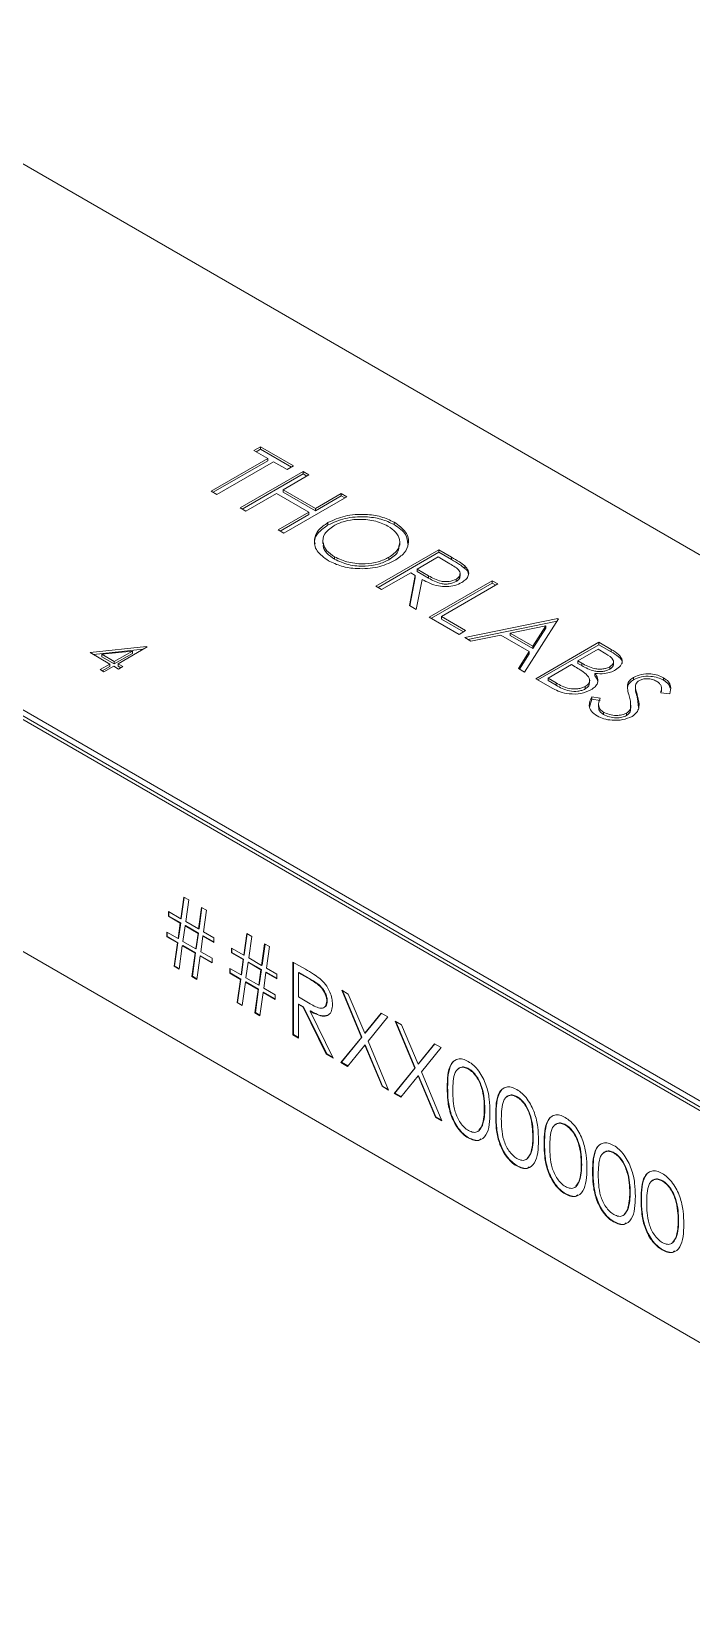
# Model space of a CAD drawing. Header units: millimetres. Extents: x 2 to 278, y 1 to 215.
# Drawn here: x 205.2 to 216.31, y 166.89 to 193.37 of the extents above; entities that cross this region are included whole.
import ezdxf

# ---------------------------------------------------------------- set-up
doc = ezdxf.new("R2010")
doc.units = ezdxf.units.MM

msp = doc.modelspace()

# ---------------------------------------------------------------- linework, layer by layer
at = {"color": 7, "linetype": 'Continuous', "lineweight": 18}
for p, q in [((201.194, 193.371), (245.777, 167.634)), ((193.204, 188.634), (237.752, 162.917)), ((237.823, 163.041), (193.239, 188.779)), ((237.823, 162.938), (193.239, 188.675)), ((208.948, 186.32), (209.057, 186.383)), ((209.179, 186.186), (208.948, 186.32)), ((208.983, 186.3), (209.057, 186.342)), ((209.057, 186.383), (209.614, 186.061)), ((209.057, 186.342), (209.057, 186.383)), ((209.057, 186.342), (209.579, 186.04)), ((208.227, 185.637), (209.179, 186.186)), ((208.263, 185.617), (209.179, 186.146)), ((209.274, 186.132), (208.323, 185.582)), ((208.717, 185.354), (209.778, 185.967)), ((209.179, 186.146), (209.179, 186.186)), ((209.506, 185.998), (209.274, 186.132)), ((209.614, 186.061), (209.506, 185.998)), ((209.778, 185.967), (209.873, 185.912)), ((209.778, 185.926), (209.778, 185.967)), ((208.752, 185.334), (209.778, 185.926)), ((209.873, 185.912), (209.438, 185.661)), ((209.778, 185.926), (209.837, 185.891)), ((208.323, 185.582), (208.227, 185.637)), ((209.329, 185.598), (208.812, 185.299)), ((209.873, 185.284), (209.329, 185.598)), ((209.438, 185.661), (209.982, 185.347)), ((209.438, 185.62), (209.438, 185.661)), ((209.438, 185.62), (209.982, 185.306)), ((210.512, 185.543), (209.451, 184.93)), ((209.982, 185.347), (210.417, 185.598)), ((209.982, 185.306), (210.417, 185.557)), ((210.417, 185.598), (210.512, 185.543)), ((210.417, 185.557), (210.417, 185.598)), ((210.417, 185.557), (210.477, 185.522)), ((208.812, 185.299), (208.717, 185.354)), ((209.356, 184.985), (209.873, 185.284)), ((209.391, 184.965), (209.873, 185.243)), ((209.873, 185.243), (209.873, 185.284)), ((209.982, 185.306), (209.982, 185.347)), ((209.451, 184.93), (209.356, 184.985)), ((210.194, 185.067), (210.194, 185.108)), ((211.307, 185.074), (211.307, 185.115)), ((210.109, 184.808), (210.109, 184.757)), ((211.001, 184.036), (212.062, 184.648)), ((211.037, 184.015), (212.062, 184.607)), ((211.403, 184.729), (211.403, 184.78)), ((212.062, 184.648), (212.274, 184.525)), ((212.062, 184.607), (212.062, 184.648)), ((212.062, 184.607), (212.274, 184.484)), ((210.306, 184.491), (210.306, 184.531)), ((211.22, 184.482), (211.22, 184.523)), ((212.048, 184.53), (211.695, 184.326)), ((212.247, 184.415), (212.048, 184.53)), ((212.274, 184.484), (212.274, 184.525)), ((212.5, 184.337), (212.5, 184.378)), ((211.586, 184.263), (211.097, 183.981)), ((211.564, 183.711), (211.663, 184.219)), ((211.571, 183.707), (211.663, 184.178)), ((211.663, 184.219), (211.586, 184.263)), ((211.663, 184.178), (211.663, 184.219)), ((211.781, 184.151), (211.681, 183.643)), ((211.695, 184.326), (211.888, 184.213)), ((211.695, 184.285), (211.695, 184.326)), ((211.695, 184.285), (211.888, 184.172)), ((211.888, 184.172), (211.888, 184.213)), ((211.899, 183.517), (212.96, 184.13)), ((211.934, 183.497), (212.96, 184.089)), ((213.055, 184.075), (212.103, 183.525)), ((212.35, 184.114), (212.35, 184.155)), ((212.417, 184.205), (212.417, 184.256)), ((212.96, 184.13), (213.055, 184.075)), ((212.96, 184.089), (212.96, 184.13)), ((212.96, 184.089), (213.019, 184.054)), ((211.097, 183.981), (211.001, 184.036)), ((211.681, 183.643), (211.564, 183.711)), ((212.402, 183.227), (211.899, 183.517)), ((212.103, 183.525), (212.511, 183.29)), ((212.103, 183.484), (212.103, 183.525)), ((212.103, 183.484), (212.475, 183.269)), ((212.511, 183.29), (212.402, 183.227)), ((212.497, 183.172), (214.061, 183.494)), ((212.549, 183.142), (214.052, 183.451)), ((213.86, 183.371), (213.263, 183.248)), ((214.075, 183.486), (213.503, 182.591)), ((213.642, 183.029), (213.86, 183.371)), ((213.642, 182.989), (213.86, 183.33)), ((213.86, 183.33), (213.86, 183.371)), ((214.061, 183.494), (214.075, 183.486)), ((214.061, 183.465), (214.061, 183.494)), ((206.188, 182.921), (207.136, 183.022)), ((207.149, 183.015), (206.659, 182.732)), ((207.136, 183.022), (207.149, 183.015)), ((207.136, 183.008), (207.136, 183.022)), ((212.601, 183.112), (212.497, 183.172)), ((213.102, 183.215), (212.601, 183.112)), ((213.583, 182.938), (213.102, 183.215)), ((213.263, 183.248), (213.642, 183.029)), ((213.263, 183.207), (213.263, 183.248)), ((213.263, 183.207), (213.642, 182.989)), ((213.642, 182.989), (213.642, 183.029)), ((213.694, 182.481), (214.755, 183.094)), ((213.729, 182.461), (214.755, 183.053)), ((214.755, 183.094), (214.961, 182.974)), ((214.755, 183.053), (214.755, 183.094)), ((214.755, 183.053), (214.961, 182.933)), ((206.523, 182.727), (206.188, 182.921)), ((206.247, 182.886), (207.081, 182.976)), ((206.903, 182.946), (206.385, 182.891)), ((206.385, 182.85), (206.385, 182.891)), ((206.385, 182.891), (206.596, 182.769)), ((206.385, 182.85), (206.596, 182.728)), ((206.596, 182.769), (206.903, 182.946)), ((206.596, 182.728), (206.903, 182.906)), ((206.596, 182.728), (206.596, 182.769)), ((206.903, 182.906), (206.903, 182.946)), ((213.4, 182.651), (213.583, 182.938)), ((213.419, 182.64), (213.583, 182.897)), ((213.583, 182.897), (213.583, 182.938)), ((214.741, 182.976), (214.401, 182.78)), ((214.401, 182.78), (214.465, 182.743)), ((214.401, 182.739), (214.401, 182.78)), ((214.87, 182.901), (214.741, 182.976)), ((214.961, 182.933), (214.961, 182.974)), ((215.001, 182.717), (215.001, 182.768)), ((206.36, 182.633), (206.523, 182.727)), ((206.423, 182.596), (206.36, 182.633)), ((206.395, 182.613), (206.523, 182.686)), ((206.587, 182.691), (206.423, 182.596)), ((206.523, 182.686), (206.523, 182.727)), ((206.668, 182.643), (206.587, 182.691)), ((206.659, 182.732), (206.741, 182.685)), ((206.659, 182.692), (206.659, 182.732)), ((206.659, 182.692), (206.705, 182.665)), ((206.741, 182.685), (206.668, 182.643)), ((213.503, 182.591), (213.4, 182.651)), ((214.292, 182.717), (213.898, 182.489)), ((213.898, 182.489), (214.033, 182.411)), ((213.898, 182.448), (213.898, 182.489)), ((214.355, 182.68), (214.292, 182.717)), ((214.401, 182.739), (214.465, 182.702)), ((214.465, 182.702), (214.465, 182.743)), ((214.687, 182.527), (214.687, 182.568)), ((214.939, 182.641), (214.939, 182.682)), ((215.336, 182.462), (215.336, 182.503)), ((215.845, 182.454), (215.845, 182.495)), ((213.981, 182.316), (213.694, 182.481)), ((213.898, 182.448), (214.033, 182.37)), ((214.033, 182.37), (214.033, 182.411)), ((214.525, 182.308), (214.525, 182.349)), ((214.599, 182.407), (214.599, 182.458)), ((215.234, 182.335), (215.234, 182.376)), ((215.369, 182.346), (215.369, 182.295)), ((215.369, 182.291), (215.369, 182.331)), ((215.948, 182.228), (215.797, 182.24)), ((215.798, 182.24), (215.799, 182.273)), ((215.807, 182.268), (215.807, 182.319)), ((214.596, 181.999), (214.633, 182.135)), ((214.633, 182.175), (214.776, 182.155)), ((214.633, 182.135), (214.633, 182.175)), ((214.633, 182.135), (214.776, 182.114)), ((214.748, 182.054), (214.748, 182.003)), ((215.286, 181.943), (215.286, 181.984)), ((215.292, 181.986), (215.292, 182.037)), ((215.406, 182.147), (215.406, 182.188)), ((215.406, 182.147), (215.421, 181.998)), ((214.832, 181.877), (214.832, 181.918)), ((215.22, 181.861), (215.22, 181.902)), ((207.717, 178.441), (207.768, 178.805)), ((207.724, 178.446), (207.774, 178.801)), ((207.768, 178.805), (207.85, 178.757)), ((203.632, 178.711), (222.043, 168.082)), ((207.509, 178.561), (207.717, 178.441)), ((207.509, 178.483), (207.509, 178.561)), ((207.516, 178.487), (207.516, 178.557)), ((207.85, 178.757), (207.799, 178.394)), ((208.016, 178.269), (208.067, 178.632)), ((208.023, 178.273), (208.073, 178.628)), ((208.067, 178.632), (208.149, 178.585)), ((208.149, 178.585), (208.098, 178.221)), ((207.516, 178.487), (207.509, 178.483)), ((207.707, 178.369), (207.509, 178.483)), ((207.714, 178.373), (207.516, 178.487)), ((207.67, 178.107), (207.707, 178.369)), ((207.677, 178.111), (207.714, 178.373)), ((207.714, 178.373), (207.707, 178.369)), ((207.724, 178.446), (207.717, 178.441)), ((207.789, 178.321), (207.752, 178.06)), ((207.796, 178.326), (207.789, 178.321)), ((208.006, 178.196), (207.789, 178.321)), ((208.013, 178.2), (207.796, 178.326)), ((207.799, 178.394), (208.016, 178.269)), ((208.023, 178.273), (208.016, 178.269)), ((207.482, 178.216), (207.67, 178.107)), ((207.482, 178.137), (207.482, 178.216)), ((207.489, 178.141), (207.482, 178.137)), ((207.66, 178.035), (207.482, 178.137)), ((207.489, 178.141), (207.489, 178.212)), ((207.667, 178.039), (207.489, 178.141)), ((207.605, 177.643), (207.66, 178.035)), ((207.612, 177.647), (207.667, 178.039)), ((207.667, 178.039), (207.66, 178.035)), ((207.677, 178.111), (207.67, 178.107)), ((207.742, 177.987), (207.687, 177.595)), ((207.749, 177.991), (207.742, 177.987)), ((207.959, 177.862), (207.742, 177.987)), ((207.966, 177.866), (207.749, 177.991)), ((207.752, 178.06), (207.969, 177.935)), ((207.969, 177.935), (208.006, 178.196)), ((207.976, 177.939), (208.013, 178.2)), ((208.013, 178.2), (208.006, 178.196)), ((208.088, 178.149), (208.051, 177.887)), ((208.095, 178.153), (208.088, 178.149)), ((208.271, 178.043), (208.088, 178.149)), ((208.271, 178.051), (208.095, 178.153)), ((208.098, 178.221), (208.271, 178.122)), ((208.271, 178.122), (208.271, 178.043)), ((208.777, 177.829), (208.828, 178.192)), ((208.785, 177.833), (208.834, 178.189)), ((208.828, 178.192), (208.91, 178.145)), ((208.91, 178.145), (208.859, 177.782)), ((209.077, 177.656), (209.128, 178.02)), ((209.084, 177.661), (209.134, 178.016)), ((209.128, 178.02), (209.21, 177.972)), ((207.904, 177.47), (207.959, 177.862)), ((207.911, 177.474), (207.966, 177.866)), ((207.966, 177.866), (207.959, 177.862)), ((207.976, 177.939), (207.969, 177.935)), ((208.041, 177.815), (207.986, 177.422)), ((208.048, 177.819), (208.041, 177.815)), ((208.244, 177.698), (208.041, 177.815)), ((208.244, 177.706), (208.048, 177.819)), ((208.051, 177.887), (208.244, 177.776)), ((208.244, 177.776), (208.244, 177.698)), ((208.57, 177.949), (208.777, 177.829)), ((208.57, 177.87), (208.57, 177.949)), ((208.577, 177.874), (208.57, 177.87)), ((208.767, 177.757), (208.57, 177.87)), ((208.577, 177.874), (208.577, 177.945)), ((208.774, 177.761), (208.577, 177.874)), ((208.73, 177.495), (208.767, 177.757)), ((208.738, 177.499), (208.774, 177.761)), ((208.774, 177.761), (208.767, 177.757)), ((208.785, 177.833), (208.777, 177.829)), ((208.859, 177.782), (209.077, 177.656)), ((209.21, 177.972), (209.159, 177.609)), ((207.612, 177.647), (207.605, 177.643)), ((207.687, 177.595), (207.605, 177.643)), ((207.688, 177.603), (207.612, 177.647)), ((207.911, 177.474), (207.904, 177.47)), ((207.986, 177.422), (207.904, 177.47)), ((207.987, 177.43), (207.911, 177.474)), ((208.543, 177.603), (208.73, 177.495)), ((208.543, 177.525), (208.543, 177.603)), ((208.55, 177.529), (208.543, 177.525)), ((208.72, 177.422), (208.543, 177.525)), ((208.55, 177.529), (208.55, 177.599)), ((208.727, 177.427), (208.55, 177.529)), ((208.738, 177.499), (208.73, 177.495)), ((208.849, 177.709), (208.813, 177.448)), ((208.856, 177.713), (208.849, 177.709)), ((209.066, 177.584), (208.849, 177.709)), ((209.073, 177.588), (208.856, 177.713)), ((209.03, 177.322), (209.066, 177.584)), ((209.037, 177.326), (209.073, 177.588)), ((209.073, 177.588), (209.066, 177.584)), ((209.084, 177.661), (209.077, 177.656)), ((209.148, 177.536), (209.112, 177.275)), ((209.155, 177.541), (209.148, 177.536)), ((209.332, 177.431), (209.148, 177.536)), ((209.332, 177.439), (209.155, 177.541)), ((209.159, 177.609), (209.332, 177.509)), ((209.332, 177.509), (209.332, 177.431)), ((209.604, 177.713), (209.816, 177.591)), ((209.604, 176.489), (209.604, 177.713)), ((209.611, 176.493), (209.611, 177.709)), ((209.706, 177.537), (209.699, 177.533)), ((209.699, 177.533), (209.699, 177.125)), ((209.898, 177.418), (209.699, 177.533)), ((209.905, 177.422), (209.706, 177.537)), ((208.665, 177.03), (208.72, 177.422)), ((208.672, 177.034), (208.727, 177.427)), ((208.727, 177.427), (208.72, 177.422)), ((208.803, 177.375), (208.747, 176.983)), ((208.81, 177.379), (208.803, 177.375)), ((209.019, 177.25), (208.803, 177.375)), ((209.027, 177.254), (208.81, 177.379)), ((208.813, 177.448), (209.03, 177.322)), ((208.964, 176.858), (209.019, 177.25)), ((208.971, 176.862), (209.027, 177.254)), ((209.027, 177.254), (209.019, 177.25)), ((209.037, 177.326), (209.03, 177.322)), ((209.102, 177.202), (209.047, 176.81)), ((209.109, 177.206), (209.102, 177.202)), ((209.304, 177.085), (209.102, 177.202)), ((209.304, 177.093), (209.109, 177.206)), ((209.112, 177.275), (209.304, 177.164)), ((209.905, 177.422), (209.898, 177.418)), ((210.426, 177.238), (210.536, 177.175)), ((210.759, 176.446), (210.426, 177.238)), ((210.766, 176.45), (210.438, 177.232)), ((208.672, 177.034), (208.665, 177.03)), ((208.747, 176.983), (208.665, 177.03)), ((208.749, 176.99), (208.672, 177.034)), ((209.304, 177.164), (209.304, 177.085)), ((209.699, 177.125), (209.893, 177.011)), ((209.706, 177.003), (209.699, 176.999)), ((209.699, 176.999), (209.699, 176.434)), ((209.776, 176.954), (209.699, 176.999)), ((209.783, 176.958), (209.706, 177.003)), ((209.783, 176.958), (209.776, 176.954)), ((210.166, 176.164), (209.776, 176.954)), ((210.173, 176.168), (209.783, 176.958)), ((210.182, 177.06), (210.175, 177.056)), ((210.536, 177.175), (210.814, 176.514)), ((208.971, 176.862), (208.964, 176.858)), ((209.047, 176.81), (208.964, 176.858)), ((209.048, 176.818), (208.971, 176.862)), ((209.901, 176.89), (209.894, 176.886)), ((209.894, 176.886), (210.283, 176.096)), ((210.814, 176.514), (211.091, 176.854)), ((210.821, 176.518), (211.094, 176.853)), ((211.201, 176.791), (210.869, 176.383)), ((211.091, 176.854), (211.201, 176.791)), ((211.324, 176.72), (211.434, 176.657)), ((211.656, 175.928), (211.324, 176.72)), ((211.664, 175.932), (211.335, 176.714)), ((211.434, 176.657), (211.711, 175.996)), ((209.611, 176.493), (209.604, 176.489)), ((209.699, 176.434), (209.604, 176.489)), ((209.699, 176.442), (209.611, 176.493)), ((210.413, 176.022), (210.759, 176.446)), ((210.42, 176.026), (210.766, 176.45)), ((210.766, 176.45), (210.759, 176.446)), ((210.821, 176.518), (210.814, 176.514)), ((210.173, 176.168), (210.166, 176.164)), ((210.283, 176.096), (210.166, 176.164)), ((210.278, 176.108), (210.173, 176.168)), ((210.814, 176.315), (210.522, 175.958)), ((210.821, 176.32), (210.814, 176.315)), ((211.105, 175.622), (210.814, 176.315)), ((211.112, 175.626), (210.821, 176.32)), ((210.869, 176.383), (211.215, 175.558)), ((211.711, 175.996), (211.989, 176.336)), ((211.718, 176), (211.991, 176.335)), ((212.099, 176.273), (211.766, 175.865)), ((211.989, 176.336), (212.099, 176.273)), ((210.42, 176.026), (210.413, 176.022)), ((210.522, 175.958), (210.413, 176.022)), ((210.527, 175.964), (210.42, 176.026)), ((211.31, 175.503), (211.656, 175.928)), ((211.317, 175.507), (211.664, 175.932)), ((211.664, 175.932), (211.656, 175.928)), ((211.718, 176), (211.711, 175.996)), ((211.766, 175.865), (212.112, 175.04)), ((212.566, 175.917), (212.559, 175.913)), ((211.112, 175.626), (211.105, 175.622)), ((211.215, 175.558), (211.105, 175.622)), ((211.21, 175.569), (211.112, 175.626)), ((211.711, 175.797), (211.42, 175.44)), ((211.718, 175.801), (211.711, 175.797)), ((212.003, 175.104), (211.711, 175.797)), ((212.01, 175.108), (211.718, 175.801)), ((212.208, 175.605), (212.201, 175.601)), ((211.317, 175.507), (211.31, 175.503)), ((211.42, 175.44), (211.31, 175.503)), ((211.424, 175.446), (211.317, 175.507)), ((213.382, 175.446), (213.374, 175.442)), ((212.01, 175.108), (212.003, 175.104)), ((212.112, 175.04), (212.003, 175.104)), ((212.108, 175.051), (212.01, 175.108)), ((212.833, 175.245), (212.826, 175.241)), ((213.024, 175.134), (213.017, 175.13)), ((212.736, 174.883), (212.793, 174.96)), ((212.793, 174.96), (212.786, 174.956)), ((214.197, 174.975), (214.19, 174.971)), ((212.562, 174.757), (212.555, 174.753)), ((213.649, 174.774), (213.642, 174.77)), ((213.84, 174.663), (213.833, 174.659)), ((213.378, 174.286), (213.371, 174.282)), ((213.552, 174.412), (213.609, 174.489)), ((213.609, 174.489), (213.602, 174.485)), ((214.465, 174.303), (214.458, 174.299)), ((215.013, 174.504), (215.006, 174.5)), ((214.368, 173.941), (214.425, 174.018)), ((214.425, 174.018), (214.418, 174.014)), ((214.656, 174.192), (214.648, 174.188)), ((215.829, 174.033), (215.822, 174.029)), ((214.194, 173.815), (214.187, 173.811)), ((215.281, 173.832), (215.274, 173.828)), ((215.183, 173.47), (215.241, 173.547)), ((215.241, 173.547), (215.234, 173.543)), ((215.471, 173.721), (215.464, 173.717)), ((215.01, 173.344), (215.003, 173.34)), ((216.097, 173.361), (216.09, 173.357)), ((215.999, 172.999), (216.057, 173.076)), ((216.057, 173.076), (216.05, 173.072)), ((215.826, 172.873), (215.819, 172.869))]:
    msp.add_line(p, q, dxfattribs=at)
for points, knots in [([(210.194, 185.108), (210.286, 185.15), (210.469, 185.233), (210.801, 185.257), (211.095, 185.215), (211.237, 185.148), (211.307, 185.115)], [0, 0, 0, 0, 0.279731, 0.559327, 0.77968, 1, 1, 1, 1]), ([(210.194, 185.067), (210.286, 185.109), (210.469, 185.192), (210.801, 185.216), (211.095, 185.174), (211.237, 185.108), (211.307, 185.074)], [0, 0, 0, 0, 0.279731, 0.559327, 0.77968, 1, 1, 1, 1]), ([(211.203, 185.049), (211.128, 185.083), (210.976, 185.15), (210.705, 185.171), (210.463, 185.137), (210.348, 185.081), (210.29, 185.054)], [0, 0, 0, 0, 0.279627, 0.55935, 0.77963, 1, 1, 1, 1]), ([(210.201, 184.466), (210.128, 184.519), (209.982, 184.624), (209.949, 184.817), (210.018, 184.987), (210.136, 185.068), (210.194, 185.108)], [0, 0, 0, 0, 0.279663, 0.559354, 0.779636, 1, 1, 1, 1]), ([(209.976, 184.751), (209.973, 184.763), (209.955, 184.828), (210.024, 184.946), (210.138, 185.027), (210.194, 185.067)], [0, 0, 0, 0, 0.108942, 0.554389, 1, 1, 1, 1]), ([(210.29, 185.054), (210.231, 185.01), (210.114, 184.924), (210.098, 184.767), (210.161, 184.63), (210.258, 184.564), (210.306, 184.531)], [0, 0, 0, 0, 0.279416, 0.559077, 0.779478, 1, 1, 1, 1]), ([(211.22, 184.523), (211.279, 184.566), (211.397, 184.653), (211.414, 184.812), (211.346, 184.949), (211.251, 185.016), (211.203, 185.049)], [0, 0, 0, 0, 0.279468, 0.55887, 0.779516, 1, 1, 1, 1]), ([(211.307, 185.115), (211.382, 185.062), (211.531, 184.956), (211.566, 184.762), (211.494, 184.59), (211.374, 184.508), (211.315, 184.468)], [0, 0, 0, 0, 0.279767, 0.559358, 0.779571, 1, 1, 1, 1]), ([(211.307, 185.074), (211.385, 185.021), (211.525, 184.926), (211.533, 184.802), (211.537, 184.747)], [0, 0, 0, 0, 0.554805, 1, 1, 1, 1]), ([(210.121, 184.761), (210.118, 184.746), (210.104, 184.689), (210.165, 184.589), (210.259, 184.523), (210.306, 184.491)], [0, 0, 0, 0, 0.153197, 0.576483, 1, 1, 1, 1]), ([(211.22, 184.482), (211.282, 184.525), (211.389, 184.6), (211.389, 184.695), (211.39, 184.735)], [0, 0, 0, 0, 0.5840926, 1, 1, 1, 1]), ([(211.315, 184.468), (211.223, 184.425), (211.04, 184.341), (210.706, 184.323), (210.411, 184.364), (210.271, 184.432), (210.201, 184.466)], [0, 0, 0, 0, 0.27963, 0.559343, 0.779597, 1, 1, 1, 1]), ([(210.306, 184.531), (210.381, 184.497), (210.531, 184.428), (210.803, 184.405), (211.046, 184.439), (211.162, 184.495), (211.22, 184.523)], [0, 0, 0, 0, 0.27983, 0.559389, 0.779654, 1, 1, 1, 1]), ([(210.306, 184.491), (210.381, 184.456), (210.531, 184.387), (210.803, 184.364), (211.046, 184.398), (211.162, 184.454), (211.22, 184.482)], [0, 0, 0, 0, 0.27983, 0.559389, 0.779654, 1, 1, 1, 1]), ([(212.35, 184.155), (212.364, 184.164), (212.393, 184.183), (212.414, 184.22), (212.42, 184.258), (212.403, 184.308), (212.338, 184.361), (212.278, 184.397), (212.247, 184.415)], [0, 0, 0, 0, 0.125015, 0.250032, 0.375077, 0.50011, 0.7495, 1, 1, 1, 1]), ([(212.274, 184.525), (212.32, 184.499), (212.4, 184.453), (212.47, 184.401), (212.5, 184.378)], [0, 0, 0, 0, 0.56024, 1, 1, 1, 1]), ([(212.274, 184.484), (212.32, 184.459), (212.4, 184.412), (212.47, 184.36), (212.5, 184.337)], [0, 0, 0, 0, 0.56024, 1, 1, 1, 1]), ([(212.5, 184.378), (212.522, 184.353), (212.567, 184.302), (212.565, 184.22), (212.522, 184.15), (212.47, 184.116), (212.445, 184.099)], [0, 0, 0, 0, 0.279797, 0.5595, 0.779626, 1, 1, 1, 1]), ([(212.5, 184.337), (212.525, 184.312), (212.562, 184.273), (212.557, 184.23), (212.556, 184.216)], [0, 0, 0, 0, 0.663336, 1, 1, 1, 1]), ([(212.445, 184.099), (212.408, 184.082), (212.336, 184.046), (212.194, 184.025), (212.043, 184.038), (211.903, 184.085), (211.822, 184.129), (211.781, 184.151)], [0, 0, 0, 0, 0.1866195, 0.372978, 0.55941, 0.7793563, 1, 1, 1, 1]), ([(211.888, 184.213), (211.92, 184.195), (211.984, 184.159), (212.079, 184.123), (212.167, 184.112), (212.258, 184.116), (212.313, 184.139), (212.35, 184.155)], [0, 0, 0, 0, 0.2511389, 0.5011303, 0.6264735, 0.7518561, 1, 1, 1, 1]), ([(211.888, 184.172), (211.92, 184.154), (211.984, 184.119), (212.079, 184.082), (212.167, 184.071), (212.258, 184.075), (212.313, 184.098), (212.35, 184.114)], [0, 0, 0, 0, 0.2511389, 0.5011303, 0.6264735, 0.7518561, 1, 1, 1, 1]), ([(212.35, 184.114), (212.364, 184.123), (212.393, 184.143), (212.414, 184.177), (212.415, 184.2), (212.416, 184.21)], [0, 0, 0, 0, 0.356833, 0.713672, 1, 1, 1, 1]), ([(214.939, 182.682), (214.962, 182.699), (214.996, 182.724), (215.003, 182.767), (214.985, 182.829), (214.921, 182.869), (214.87, 182.901)], [0, 0, 0, 0, 0.249284, 0.374925, 0.500645, 1, 1, 1, 1]), ([(214.961, 182.974), (215.006, 182.947), (215.094, 182.894), (215.16, 182.794), (215.13, 182.696), (215.067, 182.651), (215.036, 182.628)], [0, 0, 0, 0, 0.281317, 0.559922, 0.779935, 1, 1, 1, 1]), ([(214.961, 182.933), (215.004, 182.907), (215.089, 182.854), (215.157, 182.778), (215.144, 182.74), (215.143, 182.737)], [0, 0, 0, 0, 0.486765, 0.968835, 1, 1, 1, 1]), ([(214.541, 182.559), (214.509, 182.582), (214.451, 182.625), (214.385, 182.663), (214.355, 182.68)], [0, 0, 0, 0, 0.559734, 1, 1, 1, 1]), ([(214.465, 182.743), (214.498, 182.724), (214.563, 182.688), (214.661, 182.651), (214.751, 182.64), (214.82, 182.643), (214.886, 182.656), (214.921, 182.673), (214.939, 182.682)], [0, 0, 0, 0, 0.250521, 0.499945, 0.625012, 0.75007, 0.87507, 1, 1, 1, 1]), ([(214.465, 182.702), (214.498, 182.683), (214.563, 182.647), (214.661, 182.61), (214.751, 182.599), (214.82, 182.602), (214.886, 182.615), (214.921, 182.632), (214.939, 182.641)], [0, 0, 0, 0, 0.250521, 0.499945, 0.625012, 0.75007, 0.87507, 1, 1, 1, 1]), ([(214.525, 182.349), (214.548, 182.366), (214.594, 182.399), (214.608, 182.479), (214.567, 182.528), (214.541, 182.559)], [0, 0, 0, 0, 0.279944, 0.560429, 1, 1, 1, 1]), ([(214.687, 182.568), (214.706, 182.543), (214.744, 182.491), (214.74, 182.411), (214.695, 182.344), (214.645, 182.311), (214.62, 182.294)], [0, 0, 0, 0, 0.280382, 0.559606, 0.779765, 1, 1, 1, 1]), ([(215.036, 182.628), (215.009, 182.614), (214.955, 182.588), (214.835, 182.559), (214.743, 182.565), (214.687, 182.568)], [0, 0, 0, 0, 0.2808667, 0.5615271, 1, 1, 1, 1]), ([(214.687, 182.527), (214.709, 182.502), (214.739, 182.465), (214.734, 182.424), (214.732, 182.412)], [0, 0, 0, 0, 0.693257, 1, 1, 1, 1]), ([(214.939, 182.641), (214.962, 182.658), (214.997, 182.682), (214.999, 182.713), (215, 182.722)], [0, 0, 0, 0, 0.692623, 1, 1, 1, 1]), ([(215.234, 182.376), (215.243, 182.402), (215.259, 182.45), (215.313, 182.487), (215.336, 182.503)], [0, 0, 0, 0, 0.55984, 1, 1, 1, 1]), ([(215.336, 182.503), (215.379, 182.522), (215.463, 182.56), (215.617, 182.566), (215.749, 182.542), (215.813, 182.511), (215.845, 182.495)], [0, 0, 0, 0, 0.279553, 0.558798, 0.779378, 1, 1, 1, 1]), ([(215.336, 182.462), (215.379, 182.481), (215.463, 182.52), (215.617, 182.525), (215.749, 182.501), (215.813, 182.47), (215.845, 182.454)], [0, 0, 0, 0, 0.279553, 0.558798, 0.779378, 1, 1, 1, 1]), ([(215.845, 182.495), (215.875, 182.475), (215.934, 182.433), (215.974, 182.338), (215.958, 182.27), (215.948, 182.228)], [0, 0, 0, 0, 0.27975, 0.559501, 1, 1, 1, 1]), ([(214.62, 182.294), (214.567, 182.27), (214.459, 182.222), (214.263, 182.219), (214.099, 182.255), (214.02, 182.295), (213.981, 182.316)], [0, 0, 0, 0, 0.2791411, 0.5586537, 0.779059, 1, 1, 1, 1]), ([(214.033, 182.411), (214.067, 182.392), (214.135, 182.354), (214.257, 182.308), (214.38, 182.305), (214.471, 182.322), (214.507, 182.34), (214.525, 182.349)], [0, 0, 0, 0, 0.2510247, 0.5008047, 0.7494609, 0.8747613, 1, 1, 1, 1]), ([(214.033, 182.37), (214.067, 182.351), (214.135, 182.313), (214.257, 182.268), (214.38, 182.264), (214.471, 182.282), (214.507, 182.299), (214.525, 182.308)], [0, 0, 0, 0, 0.2510247, 0.5008047, 0.7494609, 0.8747613, 1, 1, 1, 1]), ([(214.525, 182.308), (214.549, 182.325), (214.592, 182.355), (214.594, 182.395), (214.595, 182.412)], [0, 0, 0, 0, 0.5513334, 1, 1, 1, 1]), ([(215.234, 182.335), (215.243, 182.362), (215.259, 182.409), (215.313, 182.446), (215.336, 182.462)], [0, 0, 0, 0, 0.55984, 1, 1, 1, 1]), ([(215.264, 182.192), (215.254, 182.226), (215.236, 182.287), (215.235, 182.349), (215.234, 182.376)], [0, 0, 0, 0, 0.560413, 1, 1, 1, 1]), ([(215.436, 182.451), (215.423, 182.442), (215.395, 182.423), (215.37, 182.382), (215.369, 182.35), (215.369, 182.331)], [0, 0, 0, 0, 0.279946, 0.559774, 1, 1, 1, 1]), ([(215.369, 182.331), (215.375, 182.305), (215.385, 182.257), (215.4, 182.209), (215.406, 182.188)], [0, 0, 0, 0, 0.559906, 1, 1, 1, 1]), ([(215.369, 182.291), (215.375, 182.264), (215.385, 182.216), (215.4, 182.168), (215.406, 182.147)], [0, 0, 0, 0, 0.559906, 1, 1, 1, 1]), ([(215.726, 182.439), (215.703, 182.45), (215.656, 182.473), (215.572, 182.484), (215.492, 182.477), (215.455, 182.46), (215.436, 182.451)], [0, 0, 0, 0, 0.2802743, 0.5599314, 0.7799201, 1, 1, 1, 1]), ([(215.797, 182.24), (215.806, 182.28), (215.817, 182.335), (215.779, 182.403), (215.743, 182.427), (215.726, 182.439)], [0, 0, 0, 0, 0.5598185, 0.7798479, 1, 1, 1, 1]), ([(215.845, 182.454), (215.876, 182.434), (215.933, 182.394), (215.949, 182.344), (215.957, 182.32)], [0, 0, 0, 0, 0.523867, 1, 1, 1, 1]), ([(214.724, 181.855), (214.688, 181.88), (214.618, 181.93), (214.577, 182.046), (214.611, 182.126), (214.633, 182.175)], [0, 0, 0, 0, 0.27988, 0.559666, 1, 1, 1, 1]), ([(214.776, 182.155), (214.759, 182.109), (214.736, 182.044), (214.772, 181.961), (214.812, 181.933), (214.832, 181.918)], [0, 0, 0, 0, 0.559321, 0.779782, 1, 1, 1, 1]), ([(214.758, 182.008), (214.755, 181.997), (214.747, 181.968), (214.773, 181.92), (214.813, 181.892), (214.832, 181.877)], [0, 0, 0, 0, 0.228979, 0.614702, 1, 1, 1, 1]), ([(215.22, 181.902), (215.238, 181.916), (215.272, 181.94), (215.282, 181.971), (215.286, 181.984)], [0, 0, 0, 0, 0.55899, 1, 1, 1, 1]), ([(215.286, 181.984), (215.288, 182.023), (215.292, 182.093), (215.273, 182.162), (215.264, 182.192)], [0, 0, 0, 0, 0.559496, 1, 1, 1, 1]), ([(215.406, 182.188), (215.423, 182.121), (215.447, 182.028), (215.398, 181.909), (215.342, 181.867), (215.314, 181.846)], [0, 0, 0, 0, 0.560115, 0.780284, 1, 1, 1, 1]), ([(215.314, 181.846), (215.264, 181.825), (215.165, 181.781), (214.988, 181.777), (214.834, 181.801), (214.76, 181.837), (214.724, 181.855)], [0, 0, 0, 0, 0.279183, 0.559085, 0.779446, 1, 1, 1, 1]), ([(214.832, 181.918), (214.864, 181.903), (214.926, 181.874), (215.039, 181.858), (215.144, 181.868), (215.195, 181.891), (215.22, 181.902)], [0, 0, 0, 0, 0.280276, 0.560148, 0.780153, 1, 1, 1, 1]), ([(214.832, 181.877), (214.864, 181.863), (214.926, 181.833), (215.039, 181.818), (215.144, 181.827), (215.195, 181.85), (215.22, 181.861)], [0, 0, 0, 0, 0.280276, 0.560148, 0.780153, 1, 1, 1, 1]), ([(215.22, 181.861), (215.238, 181.875), (215.272, 181.899), (215.282, 181.93), (215.286, 181.943)], [0, 0, 0, 0, 0.55899, 1, 1, 1, 1]), ([(209.816, 177.591), (209.861, 177.565), (209.941, 177.519), (210.021, 177.461), (210.056, 177.435)], [0, 0, 0, 0, 0.56024, 1, 1, 1, 1]), ([(210.175, 177.056), (210.174, 177.075), (210.171, 177.112), (210.15, 177.173), (210.12, 177.232), (210.068, 177.303), (209.99, 177.363), (209.928, 177.4), (209.898, 177.418)], [0, 0, 0, 0, 0.1250148, 0.2500319, 0.3750765, 0.5001103, 0.7494996, 1, 1, 1, 1]), ([(210.182, 177.06), (210.181, 177.079), (210.178, 177.116), (210.157, 177.177), (210.127, 177.236), (210.075, 177.307), (209.997, 177.367), (209.936, 177.404), (209.905, 177.422)], [0, 0, 0, 0, 0.1250148, 0.2500319, 0.3750765, 0.5001103, 0.7494996, 1, 1, 1, 1]), ([(210.056, 177.435), (210.089, 177.404), (210.156, 177.34), (210.226, 177.217), (210.265, 177.099), (210.268, 177.034), (210.27, 177.001)], [0, 0, 0, 0, 0.279797, 0.5595, 0.779626, 1, 1, 1, 1]), ([(209.893, 177.011), (209.924, 176.993), (209.987, 176.958), (210.067, 176.931), (210.12, 176.94), (210.162, 176.972), (210.17, 177.023), (210.175, 177.056)], [0, 0, 0, 0, 0.251139, 0.50113, 0.626474, 0.751856, 1, 1, 1, 1]), ([(210.27, 177.001), (210.267, 176.964), (210.262, 176.89), (210.209, 176.817), (210.122, 176.793), (210.012, 176.822), (209.933, 176.865), (209.894, 176.886)], [0, 0, 0, 0, 0.186619, 0.372978, 0.55941, 0.779356, 1, 1, 1, 1]), ([(210.146, 176.963), (210.149, 176.965), (210.174, 176.983), (210.178, 177.025), (210.182, 177.06)], [0, 0, 0, 0, 0.149654, 1, 1, 1, 1]), ([(210.181, 176.821), (210.165, 176.814), (210.119, 176.795), (210.018, 176.828), (209.94, 176.87), (209.901, 176.89)], [0, 0, 0, 0, 0.209358, 0.604053, 1, 1, 1, 1]), ([(212.201, 175.601), (212.202, 175.672), (212.205, 175.813), (212.243, 175.968), (212.309, 176.052), (212.378, 176.085), (212.462, 176.086), (212.524, 176.056), (212.555, 176.041)], [0, 0, 0, 0, 0.250526, 0.500164, 0.625273, 0.750198, 0.875111, 1, 1, 1, 1]), ([(212.208, 175.605), (212.209, 175.676), (212.212, 175.818), (212.251, 175.97), (212.308, 176.05), (212.346, 176.065), (212.36, 176.071)], [0, 0, 0, 0, 0.358201, 0.715133, 0.894013, 1, 1, 1, 1]), ([(212.559, 175.913), (212.534, 175.925), (212.486, 175.947), (212.421, 175.941), (212.37, 175.911), (212.323, 175.838), (212.299, 175.713), (212.297, 175.602), (212.296, 175.547)], [0, 0, 0, 0, 0.124874, 0.249889, 0.374726, 0.499789, 0.7495, 1, 1, 1, 1]), ([(212.566, 175.917), (212.541, 175.928), (212.493, 175.951), (212.432, 175.947), (212.404, 175.927), (212.392, 175.918)], [0, 0, 0, 0, 0.362319, 0.725045, 1, 1, 1, 1]), ([(212.555, 176.041), (212.587, 176.02), (212.649, 175.978), (212.763, 175.848), (212.865, 175.644), (212.916, 175.404), (212.92, 175.258), (212.921, 175.185)], [0, 0, 0, 0, 0.125169, 0.250336, 0.498865, 0.749016, 1, 1, 1, 1]), ([(212.826, 175.241), (212.825, 175.297), (212.822, 175.411), (212.788, 175.595), (212.717, 175.756), (212.631, 175.862), (212.583, 175.896), (212.559, 175.913)], [0, 0, 0, 0, 0.250921, 0.501308, 0.749642, 0.874909, 1, 1, 1, 1]), ([(212.833, 175.245), (212.832, 175.301), (212.829, 175.415), (212.795, 175.599), (212.724, 175.76), (212.638, 175.866), (212.59, 175.9), (212.566, 175.917)], [0, 0, 0, 0, 0.250921, 0.501308, 0.749642, 0.874909, 1, 1, 1, 1]), ([(212.555, 174.753), (212.524, 174.774), (212.463, 174.815), (212.35, 174.945), (212.251, 175.148), (212.205, 175.384), (212.202, 175.529), (212.201, 175.601)], [0, 0, 0, 0, 0.125181, 0.250351, 0.498778, 0.748946, 1, 1, 1, 1]), ([(212.562, 174.757), (212.532, 174.778), (212.47, 174.82), (212.357, 174.949), (212.258, 175.152), (212.213, 175.389), (212.209, 175.533), (212.208, 175.605)], [0, 0, 0, 0, 0.125181, 0.250351, 0.498778, 0.748946, 1, 1, 1, 1]), ([(213.017, 175.13), (213.018, 175.201), (213.021, 175.342), (213.059, 175.497), (213.125, 175.581), (213.194, 175.614), (213.278, 175.615), (213.34, 175.585), (213.371, 175.57)], [0, 0, 0, 0, 0.250526, 0.500164, 0.625273, 0.750198, 0.875111, 1, 1, 1, 1]), ([(213.024, 175.134), (213.025, 175.205), (213.028, 175.347), (213.067, 175.499), (213.124, 175.579), (213.161, 175.594), (213.176, 175.6)], [0, 0, 0, 0, 0.358201, 0.715133, 0.894013, 1, 1, 1, 1]), ([(212.296, 175.547), (212.297, 175.49), (212.299, 175.377), (212.326, 175.195), (212.4, 175.034), (212.486, 174.928), (212.534, 174.894), (212.559, 174.877)], [0, 0, 0, 0, 0.251085, 0.501371, 0.749628, 0.874877, 1, 1, 1, 1]), ([(213.374, 175.442), (213.35, 175.454), (213.302, 175.476), (213.237, 175.47), (213.186, 175.44), (213.139, 175.367), (213.115, 175.242), (213.113, 175.131), (213.112, 175.076)], [0, 0, 0, 0, 0.124874, 0.249889, 0.374726, 0.499789, 0.7495, 1, 1, 1, 1]), ([(213.382, 175.446), (213.357, 175.457), (213.309, 175.48), (213.248, 175.476), (213.22, 175.456), (213.208, 175.447)], [0, 0, 0, 0, 0.362319, 0.725045, 1, 1, 1, 1]), ([(213.371, 175.57), (213.403, 175.549), (213.465, 175.507), (213.579, 175.377), (213.68, 175.173), (213.732, 174.933), (213.736, 174.787), (213.737, 174.714)], [0, 0, 0, 0, 0.125169, 0.250336, 0.498865, 0.749016, 1, 1, 1, 1]), ([(213.642, 174.77), (213.641, 174.826), (213.638, 174.94), (213.604, 175.124), (213.533, 175.285), (213.447, 175.391), (213.399, 175.425), (213.374, 175.442)], [0, 0, 0, 0, 0.250921, 0.501308, 0.749642, 0.874909, 1, 1, 1, 1]), ([(213.649, 174.774), (213.648, 174.83), (213.645, 174.944), (213.611, 175.128), (213.54, 175.289), (213.454, 175.395), (213.406, 175.429), (213.382, 175.446)], [0, 0, 0, 0, 0.250921, 0.501308, 0.749642, 0.874909, 1, 1, 1, 1]), ([(212.921, 175.185), (212.92, 175.114), (212.916, 174.972), (212.865, 174.792), (212.763, 174.706), (212.649, 174.708), (212.587, 174.738), (212.555, 174.753)], [0, 0, 0, 0, 0.251002, 0.501138, 0.749612, 0.874807, 1, 1, 1, 1]), ([(212.786, 174.956), (212.8, 175.004), (212.824, 175.091), (212.826, 175.195), (212.826, 175.241)], [0, 0, 0, 0, 0.559599, 1, 1, 1, 1]), ([(212.793, 174.96), (212.807, 175.009), (212.831, 175.096), (212.833, 175.199), (212.833, 175.245)], [0, 0, 0, 0, 0.559599, 1, 1, 1, 1]), ([(213.371, 174.282), (213.34, 174.303), (213.278, 174.344), (213.166, 174.474), (213.066, 174.677), (213.021, 174.913), (213.018, 175.058), (213.017, 175.13)], [0, 0, 0, 0, 0.125181, 0.250351, 0.498778, 0.748946, 1, 1, 1, 1]), ([(213.378, 174.286), (213.347, 174.307), (213.286, 174.349), (213.173, 174.478), (213.073, 174.681), (213.028, 174.918), (213.025, 175.062), (213.024, 175.134)], [0, 0, 0, 0, 0.125181, 0.250351, 0.498778, 0.748946, 1, 1, 1, 1]), ([(213.112, 175.076), (213.113, 175.019), (213.115, 174.906), (213.142, 174.724), (213.216, 174.563), (213.302, 174.457), (213.35, 174.423), (213.374, 174.406)], [0, 0, 0, 0, 0.251085, 0.501371, 0.749628, 0.874877, 1, 1, 1, 1]), ([(213.833, 174.659), (213.834, 174.73), (213.837, 174.871), (213.875, 175.026), (213.941, 175.11), (214.01, 175.143), (214.094, 175.144), (214.156, 175.114), (214.187, 175.099)], [0, 0, 0, 0, 0.250526, 0.500164, 0.625273, 0.750198, 0.875111, 1, 1, 1, 1]), ([(213.84, 174.663), (213.841, 174.734), (213.844, 174.876), (213.883, 175.028), (213.94, 175.108), (213.977, 175.123), (213.991, 175.129)], [0, 0, 0, 0, 0.358201, 0.7151329, 0.8940125, 1, 1, 1, 1]), ([(214.187, 175.099), (214.218, 175.078), (214.281, 175.036), (214.395, 174.906), (214.496, 174.702), (214.548, 174.462), (214.552, 174.316), (214.553, 174.243)], [0, 0, 0, 0, 0.125169, 0.250336, 0.498865, 0.749016, 1, 1, 1, 1]), ([(212.559, 174.877), (212.588, 174.864), (212.646, 174.839), (212.735, 174.858), (212.767, 174.919), (212.786, 174.956)], [0, 0, 0, 0, 0.280257, 0.560781, 1, 1, 1, 1]), ([(214.19, 174.971), (214.166, 174.982), (214.117, 175.005), (214.053, 174.999), (214.001, 174.969), (213.954, 174.896), (213.931, 174.771), (213.929, 174.66), (213.928, 174.605)], [0, 0, 0, 0, 0.1248745, 0.2498892, 0.3747257, 0.4997892, 0.7494997, 1, 1, 1, 1]), ([(214.197, 174.975), (214.173, 174.986), (214.125, 175.009), (214.064, 175.005), (214.036, 174.985), (214.024, 174.976)], [0, 0, 0, 0, 0.362319, 0.725045, 1, 1, 1, 1]), ([(214.458, 174.299), (214.457, 174.355), (214.454, 174.469), (214.42, 174.653), (214.349, 174.814), (214.263, 174.92), (214.215, 174.954), (214.19, 174.971)], [0, 0, 0, 0, 0.2509212, 0.5013084, 0.7496415, 0.8749087, 1, 1, 1, 1]), ([(214.465, 174.303), (214.464, 174.359), (214.461, 174.473), (214.427, 174.657), (214.356, 174.818), (214.27, 174.924), (214.222, 174.958), (214.197, 174.975)], [0, 0, 0, 0, 0.2509212, 0.5013084, 0.7496415, 0.8749087, 1, 1, 1, 1]), ([(212.767, 174.738), (212.758, 174.73), (212.73, 174.704), (212.655, 174.714), (212.593, 174.743), (212.562, 174.757)], [0, 0, 0, 0, 0.185927, 0.592967, 1, 1, 1, 1]), ([(213.737, 174.714), (213.736, 174.643), (213.732, 174.501), (213.681, 174.321), (213.578, 174.235), (213.465, 174.237), (213.402, 174.267), (213.371, 174.282)], [0, 0, 0, 0, 0.251002, 0.501138, 0.749612, 0.874807, 1, 1, 1, 1]), ([(213.602, 174.485), (213.616, 174.533), (213.64, 174.62), (213.641, 174.724), (213.642, 174.77)], [0, 0, 0, 0, 0.5595988, 1, 1, 1, 1]), ([(213.609, 174.489), (213.623, 174.538), (213.647, 174.624), (213.649, 174.728), (213.649, 174.774)], [0, 0, 0, 0, 0.5595988, 1, 1, 1, 1]), ([(214.187, 173.811), (214.156, 173.832), (214.094, 173.873), (213.982, 174.003), (213.882, 174.206), (213.837, 174.442), (213.834, 174.587), (213.833, 174.659)], [0, 0, 0, 0, 0.125181, 0.250351, 0.498778, 0.748946, 1, 1, 1, 1]), ([(214.194, 173.815), (214.163, 173.836), (214.101, 173.877), (213.989, 174.007), (213.889, 174.21), (213.844, 174.447), (213.841, 174.591), (213.84, 174.663)], [0, 0, 0, 0, 0.125181, 0.250351, 0.498778, 0.748946, 1, 1, 1, 1]), ([(213.928, 174.605), (213.929, 174.548), (213.931, 174.435), (213.958, 174.253), (214.032, 174.092), (214.118, 173.986), (214.166, 173.952), (214.19, 173.935)], [0, 0, 0, 0, 0.251085, 0.501371, 0.749628, 0.874877, 1, 1, 1, 1]), ([(214.648, 174.188), (214.65, 174.259), (214.653, 174.4), (214.691, 174.555), (214.757, 174.639), (214.825, 174.672), (214.91, 174.673), (214.972, 174.643), (215.003, 174.628)], [0, 0, 0, 0, 0.250526, 0.500164, 0.625273, 0.750198, 0.875111, 1, 1, 1, 1]), ([(214.656, 174.192), (214.657, 174.263), (214.659, 174.405), (214.699, 174.557), (214.755, 174.637), (214.793, 174.652), (214.807, 174.658)], [0, 0, 0, 0, 0.358201, 0.7151329, 0.8940125, 1, 1, 1, 1]), ([(215.003, 174.628), (215.034, 174.607), (215.097, 174.565), (215.211, 174.435), (215.312, 174.231), (215.364, 173.991), (215.367, 173.845), (215.369, 173.772)], [0, 0, 0, 0, 0.125169, 0.250336, 0.498865, 0.749016, 1, 1, 1, 1]), ([(213.374, 174.406), (213.403, 174.393), (213.461, 174.368), (213.551, 174.387), (213.583, 174.448), (213.602, 174.485)], [0, 0, 0, 0, 0.280257, 0.560781, 1, 1, 1, 1]), ([(213.583, 174.267), (213.574, 174.259), (213.546, 174.233), (213.471, 174.243), (213.409, 174.272), (213.378, 174.286)], [0, 0, 0, 0, 0.185927, 0.592967, 1, 1, 1, 1]), ([(214.418, 174.014), (214.431, 174.062), (214.456, 174.149), (214.457, 174.253), (214.458, 174.299)], [0, 0, 0, 0, 0.559599, 1, 1, 1, 1]), ([(214.425, 174.018), (214.439, 174.067), (214.463, 174.153), (214.464, 174.257), (214.465, 174.303)], [0, 0, 0, 0, 0.559599, 1, 1, 1, 1]), ([(215.006, 174.5), (214.982, 174.511), (214.933, 174.534), (214.869, 174.528), (214.817, 174.498), (214.77, 174.425), (214.747, 174.3), (214.745, 174.189), (214.744, 174.134)], [0, 0, 0, 0, 0.124874, 0.249889, 0.374726, 0.499789, 0.7495, 1, 1, 1, 1]), ([(215.013, 174.504), (214.989, 174.515), (214.941, 174.538), (214.88, 174.534), (214.852, 174.514), (214.839, 174.505)], [0, 0, 0, 0, 0.362319, 0.725045, 1, 1, 1, 1]), ([(215.274, 173.828), (215.273, 173.884), (215.27, 173.998), (215.236, 174.182), (215.165, 174.343), (215.079, 174.449), (215.031, 174.483), (215.006, 174.5)], [0, 0, 0, 0, 0.250921, 0.501308, 0.749642, 0.874909, 1, 1, 1, 1]), ([(215.281, 173.832), (215.28, 173.888), (215.277, 174.002), (215.243, 174.186), (215.172, 174.347), (215.086, 174.453), (215.038, 174.487), (215.013, 174.504)], [0, 0, 0, 0, 0.250921, 0.501308, 0.749642, 0.874909, 1, 1, 1, 1]), ([(214.553, 174.243), (214.552, 174.172), (214.548, 174.03), (214.497, 173.85), (214.394, 173.764), (214.281, 173.766), (214.218, 173.796), (214.187, 173.811)], [0, 0, 0, 0, 0.251002, 0.501138, 0.749612, 0.874807, 1, 1, 1, 1]), ([(214.19, 173.935), (214.219, 173.922), (214.277, 173.897), (214.367, 173.916), (214.399, 173.977), (214.418, 174.014)], [0, 0, 0, 0, 0.280257, 0.560781, 1, 1, 1, 1]), ([(215.003, 173.34), (214.972, 173.361), (214.91, 173.402), (214.798, 173.532), (214.698, 173.735), (214.653, 173.971), (214.65, 174.116), (214.648, 174.188)], [0, 0, 0, 0, 0.125181, 0.250351, 0.498778, 0.748946, 1, 1, 1, 1]), ([(215.01, 173.344), (214.979, 173.365), (214.917, 173.406), (214.805, 173.536), (214.705, 173.739), (214.66, 173.976), (214.657, 174.12), (214.656, 174.192)], [0, 0, 0, 0, 0.125181, 0.250351, 0.498778, 0.748946, 1, 1, 1, 1]), ([(214.744, 174.134), (214.745, 174.077), (214.747, 173.964), (214.774, 173.782), (214.848, 173.621), (214.933, 173.515), (214.982, 173.481), (215.006, 173.464)], [0, 0, 0, 0, 0.251085, 0.501371, 0.749628, 0.874877, 1, 1, 1, 1]), ([(215.464, 173.717), (215.466, 173.788), (215.469, 173.929), (215.507, 174.084), (215.572, 174.168), (215.641, 174.201), (215.726, 174.202), (215.788, 174.172), (215.819, 174.157)], [0, 0, 0, 0, 0.250526, 0.500164, 0.625273, 0.750198, 0.875111, 1, 1, 1, 1]), ([(215.471, 173.721), (215.473, 173.792), (215.475, 173.934), (215.515, 174.086), (215.571, 174.166), (215.609, 174.181), (215.623, 174.187)], [0, 0, 0, 0, 0.358201, 0.715133, 0.894013, 1, 1, 1, 1]), ([(215.822, 174.029), (215.798, 174.04), (215.749, 174.063), (215.685, 174.057), (215.633, 174.027), (215.586, 173.954), (215.562, 173.829), (215.561, 173.718), (215.56, 173.663)], [0, 0, 0, 0, 0.124874, 0.249889, 0.374726, 0.499789, 0.7495, 1, 1, 1, 1]), ([(215.829, 174.033), (215.805, 174.044), (215.757, 174.067), (215.696, 174.063), (215.668, 174.043), (215.655, 174.034)], [0, 0, 0, 0, 0.362319, 0.725045, 1, 1, 1, 1]), ([(215.819, 174.157), (215.85, 174.136), (215.913, 174.094), (216.027, 173.964), (216.128, 173.76), (216.18, 173.52), (216.183, 173.374), (216.185, 173.301)], [0, 0, 0, 0, 0.125169, 0.250336, 0.498865, 0.749016, 1, 1, 1, 1]), ([(216.09, 173.357), (216.088, 173.413), (216.086, 173.527), (216.051, 173.711), (215.981, 173.872), (215.895, 173.978), (215.846, 174.012), (215.822, 174.029)], [0, 0, 0, 0, 0.250921, 0.501308, 0.749642, 0.874909, 1, 1, 1, 1]), ([(216.097, 173.361), (216.096, 173.417), (216.093, 173.531), (216.058, 173.715), (215.988, 173.876), (215.902, 173.982), (215.853, 174.016), (215.829, 174.033)], [0, 0, 0, 0, 0.250921, 0.501308, 0.749642, 0.874909, 1, 1, 1, 1]), ([(214.399, 173.796), (214.39, 173.788), (214.362, 173.762), (214.286, 173.772), (214.225, 173.801), (214.194, 173.815)], [0, 0, 0, 0, 0.185927, 0.592967, 1, 1, 1, 1]), ([(215.369, 173.772), (215.367, 173.701), (215.364, 173.559), (215.312, 173.379), (215.21, 173.293), (215.097, 173.295), (215.034, 173.325), (215.003, 173.34)], [0, 0, 0, 0, 0.251002, 0.501138, 0.749612, 0.874807, 1, 1, 1, 1]), ([(215.234, 173.543), (215.247, 173.591), (215.271, 173.678), (215.273, 173.782), (215.274, 173.828)], [0, 0, 0, 0, 0.559599, 1, 1, 1, 1]), ([(215.241, 173.547), (215.254, 173.596), (215.279, 173.682), (215.28, 173.786), (215.281, 173.832)], [0, 0, 0, 0, 0.559599, 1, 1, 1, 1]), ([(215.006, 173.464), (215.035, 173.451), (215.093, 173.426), (215.183, 173.445), (215.214, 173.506), (215.234, 173.543)], [0, 0, 0, 0, 0.2802572, 0.5607811, 1, 1, 1, 1]), ([(215.819, 172.869), (215.788, 172.89), (215.726, 172.931), (215.613, 173.061), (215.514, 173.264), (215.469, 173.5), (215.466, 173.645), (215.464, 173.717)], [0, 0, 0, 0, 0.125181, 0.250351, 0.498778, 0.748946, 1, 1, 1, 1]), ([(215.826, 172.873), (215.795, 172.894), (215.733, 172.935), (215.621, 173.065), (215.521, 173.268), (215.476, 173.505), (215.473, 173.649), (215.471, 173.721)], [0, 0, 0, 0, 0.125181, 0.250351, 0.498778, 0.748946, 1, 1, 1, 1]), ([(215.56, 173.663), (215.561, 173.606), (215.562, 173.493), (215.59, 173.311), (215.663, 173.15), (215.749, 173.044), (215.798, 173.01), (215.822, 172.993)], [0, 0, 0, 0, 0.251085, 0.501371, 0.749628, 0.874877, 1, 1, 1, 1]), ([(215.214, 173.325), (215.206, 173.317), (215.178, 173.291), (215.102, 173.301), (215.041, 173.33), (215.01, 173.344)], [0, 0, 0, 0, 0.185927, 0.592967, 1, 1, 1, 1]), ([(216.185, 173.301), (216.183, 173.23), (216.18, 173.088), (216.128, 172.908), (216.026, 172.822), (215.913, 172.824), (215.85, 172.854), (215.819, 172.869)], [0, 0, 0, 0, 0.251002, 0.501138, 0.749612, 0.874807, 1, 1, 1, 1]), ([(216.05, 173.072), (216.063, 173.12), (216.087, 173.207), (216.089, 173.311), (216.09, 173.357)], [0, 0, 0, 0, 0.559599, 1, 1, 1, 1]), ([(216.057, 173.076), (216.07, 173.125), (216.094, 173.211), (216.096, 173.315), (216.097, 173.361)], [0, 0, 0, 0, 0.559599, 1, 1, 1, 1]), ([(215.822, 172.993), (215.851, 172.98), (215.909, 172.955), (215.999, 172.974), (216.03, 173.035), (216.05, 173.072)], [0, 0, 0, 0, 0.280257, 0.560781, 1, 1, 1, 1]), ([(216.03, 172.854), (216.022, 172.846), (215.994, 172.82), (215.918, 172.83), (215.857, 172.859), (215.826, 172.873)], [0, 0, 0, 0, 0.1859266, 0.5929666, 1, 1, 1, 1])]:
    msp.add_open_spline(points, degree=3, knots=knots, dxfattribs=at)

doc.saveas('drawing.dxf')
